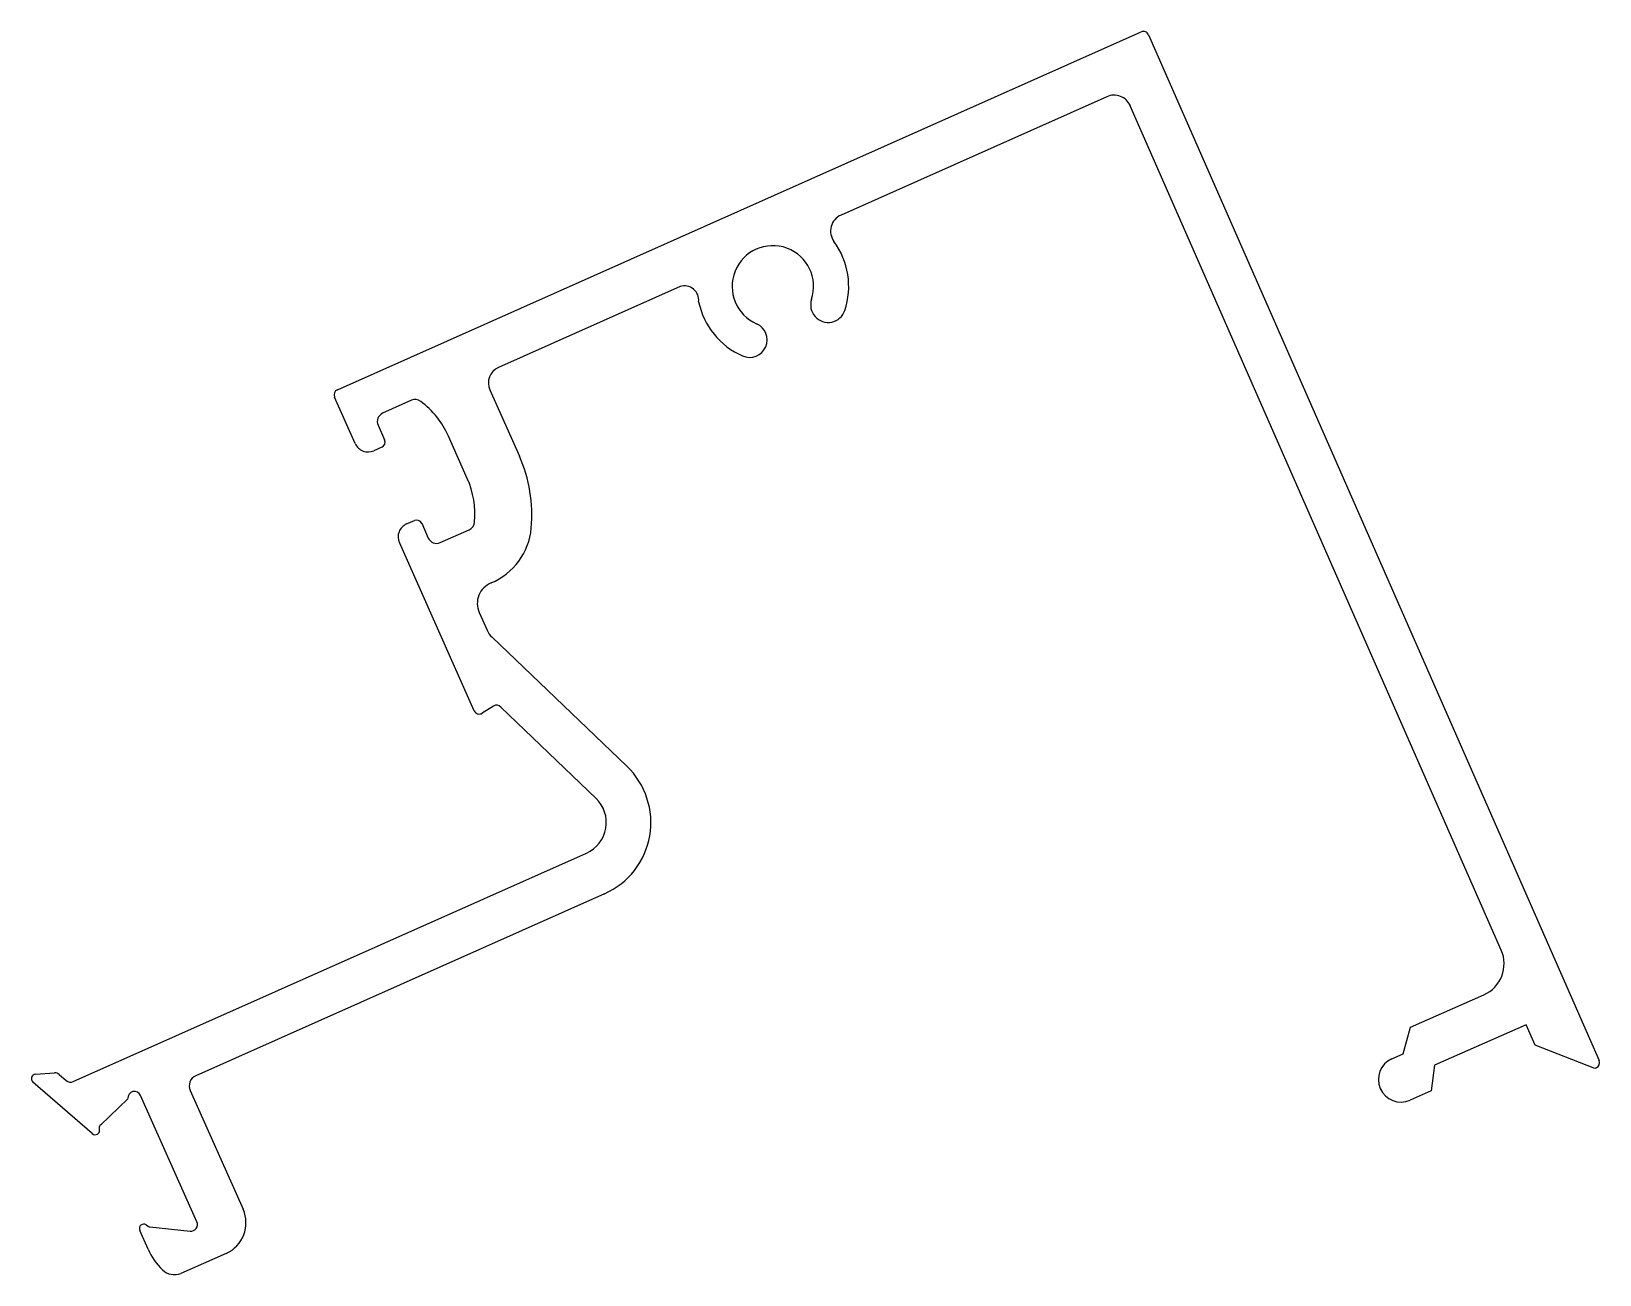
# Model space of a CAD drawing. Extents: x -35.1 to 35.3, y 7.3 to 63.1.
import ezdxf

# ---------------------------------------------------------------- set-up
doc = ezdxf.new("R2010")
doc.units = 0
doc.layers.add('EXTRUSION', color=141, linetype='CONTINUOUS')

msp = doc.modelspace()

# ---------------------------------------------------------------- linework, layer by layer
at = {"layer": 'EXTRUSION', "color": 7}
for p, q in [((-21.373, 47.004), (14.709, 63.068)), ((15.039, 62.94), (35.269, 16.889)), ((13.165, 60.156), (1.235, 54.845)), ((30.872, 21.845), (14.222, 59.747)), ((-5.986, 51.63), (-14.144, 47.998)), ((-20.574, 44.585), (-21.501, 46.668)), ((-18.041, 46.526), (-19.345, 45.946)), ((-14.53, 46.992), (-13.205, 44.015)), ((-19.551, 45.409), (-19.257, 44.749)), ((-19.384, 44.419), (-19.735, 44.263)), ((-15.542, 43.02), (-16.389, 44.922)), ((-18.271, 40.974), (-17.919, 41.131)), ((-17.589, 41.004), (-17.296, 40.344)), ((-15.234, 32.591), (-18.593, 40.136)), ((-16.759, 40.138), (-15.456, 40.719)), ((-15.007, 36.999), (-14.653, 36.204)), ((-14.431, 35.888), (-8.382, 30.102)), ((-14.368, 32.8), (-14.872, 32.481)), ((-9.764, 28.658), (-14.04, 32.747)), ((-33.233, 15.945), (-10.191, 26.203)), ((-9.377, 24.376), (-27.728, 16.206)), ((26.798, 18.391), (30.09, 19.837)), ((26.476, 17.192), (26.798, 18.391)), ((31.999, 18.491), (27.876, 16.68)), ((32.401, 17.576), (31.999, 18.491)), ((25.964, 16.967), (26.476, 17.192)), ((35.079, 16.532), (32.401, 17.576)), ((-34.926, 16.272), (-34.076, 16.331)), ((-33.858, 16.259), (-33.551, 15.992)), ((27.876, 16.68), (27.732, 15.524)), ((35.141, 16.56), (35.079, 16.532)), ((-32.382, 13.608), (-35.043, 15.922)), ((-27.982, 15.546), (-25.606, 10.21)), ((27.732, 15.524), (26.782, 15.107)), ((-30.782, 15.175), (-32, 13.998)), ((-27.682, 9.646), (-30.209, 15.321)), ((-29.872, 8.419), (-30.248, 9.263)), ((-29.952, 9.509), (-29.861, 9.436)), ((-29.792, 9.416), (-27.988, 9.226)), ((-26.367, 8.23), (-28.399, 7.325))]:
    msp.add_line(p, q, dxfattribs=at)
for centre, radius, start, end in [((14.81, 62.84), 0.25, 23.71523, 114), ((13.49, 59.426), 0.8, 23.71523, 114), ((1.556, 54.123), 0.79, 114, 216.3033), ((-1.824, 51.64), 3.404, 341.54979, 36.3033), ((-1.824, 51.64), 1.829, 341.54978, 246.45022), ((-5.787, 51.027), 0.635, 353.11069, 108.2114), ((-1.824, 51.64), 3.404, 191.6967, 246.45022), ((0.658, 50.812), 0.787, 161.54978, 341.54979), ((-2.869, 49.242), 0.787, 246.45022, 66.45022), ((-13.834, 47.302), 0.762, 114, 204), ((-21.269, 46.772), 0.254, 114, 204), ((-17.876, 46.155), 0.406, 53.15968, 113.99959), ((-20.007, 43.311), 3.96, 23.99989, 53.15999), ((-19.179, 45.574), 0.406, 114, 204), ((-19.994, 44.843), 0.635, 203.99996, 294.00004), ((-19.485, 44.648), 0.25, 294, 24), ((-19.143, 41.372), 6.5, 354.83997, 24.00041), ((-19.16, 41.409), 3.96, 354.84076, 24.00041), ((-18.013, 40.394), 0.635, 113.99996, 204.00004), ((-17.818, 40.902), 0.25, 24, 114), ((-15.621, 41.09), 0.406, 293.9984, 354.83874), ((-16.924, 40.509), 0.406, 204, 294), ((-15.604, 41.052), 2.947, 292.5024, 354.8382), ((-14.094, 37.406), 1, 112.5024, 204), ((-13.74, 36.611), 1, 204, 226.27503), ((-15.005, 32.693), 0.25, 204, 302.31363), ((-14.234, 32.589), 0.25, 39.22703, 122.31363), ((-10.801, 27.573), 3.5, 293.99848, 46.27503), ((-10.801, 27.574), 1.5, 294, 46.27503), ((29.477, 21.232), 1.524, 293.71523, 23.71523), ((26.373, 16.037), 1.016, 113.71523, 293.71523), ((-34.912, 16.073), 0.2, 93.99995, 228.99897), ((-34.055, 16.032), 0.3, 49.00065, 93.99918), ((-27.525, 15.749), 0.5, 113.99797, 204), ((35.04, 16.788), 0.25, 293.71523, 23.71523), ((-33.355, 16.219), 0.3, 228.99817, 294), ((-30.483, 15.199), 0.3, 24, 184.52869), ((-32.249, 13.76), 0.202, 229.00009, 300.879), ((-32.247, 13.756), 0.197, 300.879, 359.94728), ((-31.938, 13.888), 0.127, 119.49631, 193.11374), ((-32.502, 13.756), 0.453, 359.94728, 13.11374), ((-26.977, 9.6), 1.5, 294.002, 24), ((-30.065, 9.344), 0.2, 55.58923, 204), ((-29.771, 9.615), 0.2, 243.29623, 263.99991), ((-27.956, 9.524), 0.3, 263.99991, 24), ((-27.101, 9.652), 3.033, 204, 225.5038), ((-28.679, 8.087), 0.812, 227.50213, 290.17836)]:
    msp.add_arc(centre, radius, start, end, dxfattribs=at)

doc.saveas('drawing.dxf')
